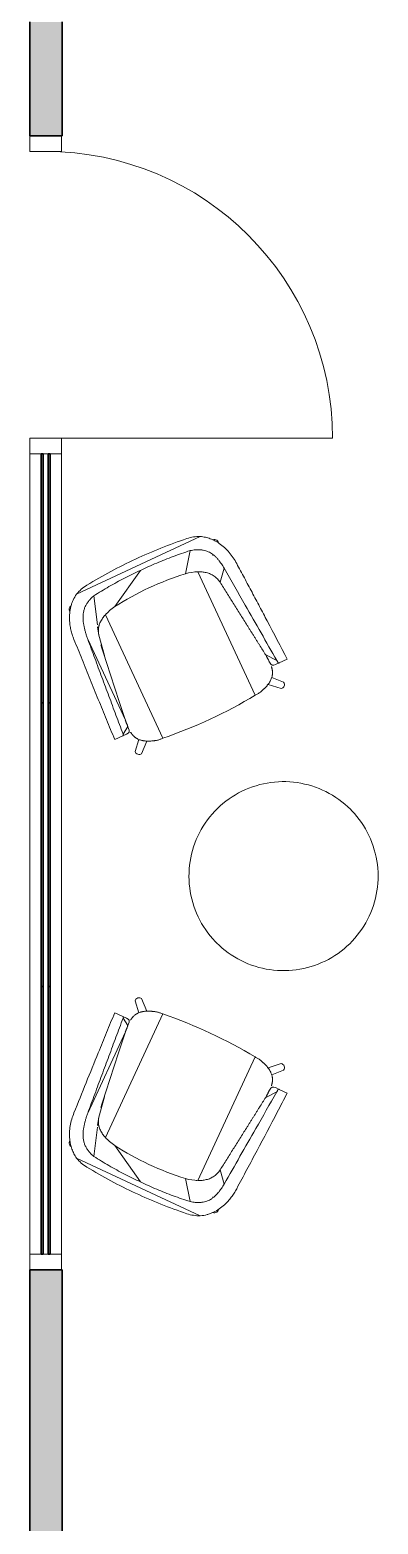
# Model space of a CAD drawing. Header units: millimetres. Extents: x 155927 to 317870, y -36033 to 97293.
# Drawn here: x 226351 to 227455, y 18029 to 22771 of the extents above; entities that cross this region are included whole.
import ezdxf

# ---------------------------------------------------------------- set-up
doc = ezdxf.new("R2010")
doc.units = ezdxf.units.MM
doc.header["$MEASUREMENT"] = 0
for name, color, linetype, lineweight in [('A-DOOR', 4, 'CONTINUOUS', 9), ('A-GLAZ-CURT', 7, 'CONTINUOUS', 9), ('A-GLAZ-CWMG', 7, 'CONTINUOUS', 9), ('A-WALL-PATT', 7, 'CONTINUOUS', 9), ('I-FURN', 8, 'CONTINUOUS', 9), ('I-WALL', 7, 'CONTINUOUS', 9)]:
    doc.layers.add(name, color=color, linetype=linetype, lineweight=lineweight)

msp = doc.modelspace()

# ---------------------------------------------------------------- hatches: boundary and pattern name
at = {"layer": 'A-GLAZ-CURT'}
h = msp.add_hatch(color=256, dxfattribs=at)
h.paths.add_polyline_path([(226414.8, 20635.6), (226414.8, 21425.6), (226408.8, 21425.6), (226408.8, 20635.6)], flags=0)
h.paths.add_polyline_path([(226386.8, 20635.6), (226392.8, 20635.6), (226392.8, 21425.6), (226386.8, 21425.6), (226386.8, 20663.8)], flags=0)
h = msp.add_hatch(color=256, dxfattribs=at)
h.paths.add_polyline_path([(226414.8, 19735.6), (226414.8, 20635.6), (226408.8, 20635.6), (226408.8, 19735.6)], flags=0)
h.paths.add_polyline_path([(226386.8, 19735.6), (226392.8, 19735.6), (226392.8, 20635.6), (226386.8, 20635.6), (226386.8, 19796.1)], flags=0)
h = msp.add_hatch(color=256, dxfattribs=at)
h.paths.add_polyline_path([(226414.8, 18885.6), (226414.8, 19735.6), (226408.8, 19735.6), (226408.8, 18885.6)], flags=0)
h.paths.add_polyline_path([(226386.8, 18885.6), (226392.8, 18885.6), (226392.8, 19735.6), (226386.8, 19735.6), (226386.8, 18928.4)], flags=0)
at = {"layer": 'A-WALL-PATT'}
for points in [[(226452.8, 22435.6), (226452.8, 22796.6), (226350.8, 22796.6), (226350.8, 22435.6)], [(226452.8, 18007.6), (226452.8, 18835.6), (226350.8, 18835.6), (226350.8, 18007.6)]]:
    msp.add_hatch(color=256, dxfattribs=at).paths.add_polyline_path(points, flags=0)

# ---------------------------------------------------------------- linework, layer by layer
at = {"layer": 'A-DOOR', "lineweight": 20}
msp.add_line((226400.8, 21475.6), (227310.8, 21475.6), dxfattribs=at)
at = {"layer": 'A-DOOR'}
msp.add_arc((226400.8, 21475.6), 910, 0, 90, dxfattribs=at)
at = {"layer": 'A-GLAZ-CURT', "lineweight": 30}
for p, q in [((226386.8, 21425.6), (226386.8, 20635.6)), ((226392.8, 21425.6), (226386.8, 21425.6)), ((226392.8, 20635.6), (226392.8, 21425.6)), ((226408.8, 21425.6), (226408.8, 20635.6)), ((226414.8, 21425.6), (226408.8, 21425.6)), ((226414.8, 20635.6), (226414.8, 21425.6)), ((226386.8, 20635.6), (226386.8, 19735.6)), ((226392.8, 20635.6), (226386.8, 20635.6)), ((226386.8, 20635.6), (226392.8, 20635.6)), ((226392.8, 19735.6), (226392.8, 20635.6)), ((226408.8, 20635.6), (226408.8, 19735.6)), ((226414.8, 20635.6), (226408.8, 20635.6)), ((226408.8, 20635.6), (226414.8, 20635.6)), ((226414.8, 19735.6), (226414.8, 20635.6)), ((226386.8, 19735.6), (226386.8, 18885.6)), ((226392.8, 19735.6), (226386.8, 19735.6)), ((226386.8, 19735.6), (226392.8, 19735.6)), ((226392.8, 18885.6), (226392.8, 19735.6)), ((226408.8, 19735.6), (226408.8, 18885.6)), ((226414.8, 19735.6), (226408.8, 19735.6)), ((226408.8, 19735.6), (226414.8, 19735.6)), ((226414.8, 18885.6), (226414.8, 19735.6)), ((226386.8, 18885.6), (226392.8, 18885.6)), ((226408.8, 18885.6), (226414.8, 18885.6))]:
    msp.add_line(p, q, dxfattribs=at)
at = {"layer": 'A-GLAZ-CWMG', "lineweight": 20, "extrusion": (0, 0, -1)}
for p, q in [((226450.8, 22435.6), (226350.8, 22435.6)), ((226350.8, 22435.6), (226350.8, 22385.6)), ((226450.8, 22385.6), (226450.8, 22435.6)), ((226350.8, 22385.6), (226450.8, 22385.6)), ((226450.8, 21475.6), (226350.8, 21475.6)), ((226350.8, 21475.6), (226350.8, 21425.6)), ((226450.8, 21425.6), (226450.8, 21475.6)), ((226350.8, 21425.6), (226450.8, 21425.6))]:
    msp.add_line(p, q, dxfattribs=at)
at = {"layer": 'A-GLAZ-CWMG'}
for p, q in [((226350.8, 21425.6), (226350.8, 20635.6)), ((226450.8, 21425.6), (226450.8, 20635.6)), ((226350.8, 20635.6), (226350.8, 19735.6)), ((226450.8, 20635.6), (226450.8, 19735.6)), ((226350.8, 19735.6), (226350.8, 18885.6)), ((226450.8, 19735.6), (226450.8, 18885.6))]:
    msp.add_line(p, q, dxfattribs=at)
at = {"layer": 'A-GLAZ-CWMG', "lineweight": 20}
for p, q in [((226450.8, 18885.6), (226350.8, 18885.6)), ((226350.8, 18885.6), (226350.8, 18835.6)), ((226450.8, 18835.6), (226450.8, 18885.6)), ((226350.8, 18835.6), (226450.8, 18835.6))]:
    msp.add_line(p, q, dxfattribs=at)
at = {"layer": 'I-FURN'}
for p, q in [((226499, 20980.4), (226891.5, 21163.5)), ((226934.3, 21154.1), (226931.2, 21153.1)), ((226937.5, 21154.2), (226934.3, 21154.1)), ((226940.7, 21153.4), (226937.5, 21154.2)), ((226943.6, 21152), (226940.7, 21153.4)), ((226946, 21149.8), (226943.6, 21152)), ((226844, 21045.4), (226858.9, 21118.7)), ((226929.6, 21105), (226930.7, 21104.6)), ((226947.8, 21147.1), (226946, 21149.8)), ((226948.9, 21144), (226947.8, 21147.1)), ((226701.5, 21056.1), (226620, 20941)), ((226967.4, 21062.9), (226954.4, 21018.1)), ((227065.8, 20659.6), (226883.1, 21051.5)), ((226564.8, 20882.7), (226553.7, 20975.2)), ((226476.1, 20936.8), (226475.4, 20933.6)), ((226475.4, 20933.6), (226475.5, 20930.4)), ((226475.5, 20930.4), (226476.4, 20927.2)), ((226477.6, 20939.7), (226476.1, 20936.8)), ((226476.4, 20927.2), (226477.8, 20924.8)), ((226479.8, 20942.1), (226477.6, 20939.7)), ((226481.4, 20943.3), (226479.8, 20942.1)), ((226590.2, 20915), (226773, 20523)), ((226569.8, 20850.2), (226565.5, 20876.5)), ((226568.2, 20853.7), (226568.4, 20872.9)), ((226568.4, 20872.9), (226570.2, 20881.1)), ((226653.6, 20580.1), (226534.2, 20837.7)), ((226587.1, 20786), (226569.8, 20850.2)), ((227098.9, 20787.7), (227134.4, 20770)), ((227167.2, 20774.3), (227141.8, 20762.5)), ((227129.5, 20756.8), (227141.8, 20762.5)), ((227106.3, 20694.2), (227147.9, 20680.6)), ((227155.4, 20701.2), (227118, 20716.2)), ((227147.9, 20680.6), (227151, 20681.7)), ((227151, 20681.7), (227153.7, 20683.5)), ((227153.7, 20683.5), (227155.9, 20685.9)), ((227157.1, 20698.4), (227155.4, 20701.2)), ((227155.9, 20685.9), (227157.4, 20688.8)), ((227158, 20695.2), (227157.1, 20698.4)), ((227157.4, 20688.8), (227158.1, 20692)), ((227158.1, 20692), (227158, 20695.2)), ((226645.4, 20531), (226657.6, 20536.7)), ((226661.8, 20560), (226646.4, 20536.7)), ((226645.4, 20531), (226620, 20519.2)), ((226696.8, 20519.1), (226684.6, 20481.6)), ((226705.1, 20474.1), (226721.3, 20514.3)), ((226684.6, 20481.6), (226685.6, 20478.5)), ((226685.6, 20478.5), (226687.4, 20475.8)), ((226687.4, 20475.8), (226689.9, 20473.7)), ((226689.9, 20473.7), (226692.8, 20472.2)), ((226692.8, 20472.2), (226695.9, 20471.4)), ((226695.9, 20471.4), (226699.2, 20471.6)), ((226699.2, 20471.6), (226702.3, 20472.5)), ((226702.3, 20472.5), (226705.1, 20474.1)), ((227013.1, 20349.6), (227002.6, 20343.7)), ((227023.7, 20355.1), (227013.1, 20349.6)), ((227034.6, 20360.2), (227023.7, 20355.1)), ((227045.7, 20364.8), (227034.6, 20360.2)), ((227057, 20369), (227045.7, 20364.8)), ((227068.4, 20372.7), (227057, 20369)), ((227079.9, 20375.9), (227068.4, 20372.7)), ((227091.6, 20378.7), (227079.9, 20375.9)), ((227103.4, 20381), (227091.6, 20378.7)), ((227115.2, 20382.9), (227103.4, 20381)), ((227127.1, 20384.2), (227115.2, 20382.9)), ((227139.1, 20385.1), (227127.1, 20384.2)), ((227151.1, 20385.6), (227139.1, 20385.1)), ((227163.1, 20385.5), (227151.1, 20385.6)), ((227175.1, 20384.9), (227163.1, 20385.5)), ((227187, 20383.9), (227175.1, 20384.9)), ((227198.9, 20382.4), (227187, 20383.9)), ((227210.8, 20380.4), (227198.9, 20382.4)), ((227222.5, 20378), (227210.8, 20380.4)), ((227234.2, 20375.1), (227222.5, 20378)), ((227245.7, 20371.7), (227234.2, 20375.1)), ((227257, 20367.9), (227245.7, 20371.7)), ((227268.3, 20363.6), (227257, 20367.9)), ((227279.3, 20358.9), (227268.3, 20363.6)), ((227290.1, 20353.7), (227279.3, 20358.9)), ((227300.7, 20348.1), (227290.1, 20353.7)), ((227311.1, 20342.1), (227300.7, 20348.1)), ((226945.6, 20300), (226937.2, 20291.4)), ((226954.4, 20308.2), (226945.6, 20300)), ((226963.4, 20316.1), (226954.4, 20308.2)), ((226972.8, 20323.6), (226963.4, 20316.1)), ((226982.5, 20330.7), (226972.8, 20323.6)), ((226992.4, 20337.4), (226982.5, 20330.7)), ((227002.6, 20343.7), (226992.4, 20337.4)), ((227321.2, 20335.6), (227311.1, 20342.1)), ((227331.1, 20328.8), (227321.2, 20335.6)), ((227340.7, 20321.6), (227331.1, 20328.8)), ((227350, 20314), (227340.7, 20321.6)), ((227359, 20306), (227350, 20314)), ((227367.6, 20297.7), (227359, 20306)), ((227372.1, 20293.1), (227367.6, 20297.7)), ((226907.2, 20254), (226900.7, 20244)), ((226914.2, 20263.8), (226907.2, 20254)), ((226921.5, 20273.3), (226914.2, 20263.8)), ((226929.2, 20282.5), (226921.5, 20273.3)), ((226937.2, 20291.4), (226929.2, 20282.5)), ((227380.3, 20284.3), (227372.1, 20293.1)), ((227388, 20275.1), (227380.3, 20284.3)), ((227395.4, 20265.7), (227388, 20275.1)), ((227402.4, 20255.9), (227395.4, 20265.7)), ((227409, 20245.9), (227402.4, 20255.9)), ((226883.6, 20212.3), (226878.7, 20201.4)), ((226888.8, 20223.1), (226883.6, 20212.3)), ((226894.6, 20233.7), (226888.8, 20223.1)), ((226900.7, 20244), (226894.6, 20233.7)), ((227415.2, 20235.6), (227409, 20245.9)), ((227421, 20225.1), (227415.2, 20235.6)), ((227426.4, 20214.4), (227421, 20225.1)), ((227431.3, 20203.5), (227426.4, 20214.4)), ((227435.8, 20192.3), (227431.3, 20203.5)), ((226863.8, 20155.8), (226861.2, 20144.1)), ((226866.8, 20167.4), (226863.8, 20155.8)), ((226870.3, 20178.9), (226866.8, 20167.4)), ((226874.3, 20190.2), (226870.3, 20178.9)), ((226878.7, 20201.4), (226874.3, 20190.2)), ((227439.9, 20181), (227435.8, 20192.3)), ((227443.5, 20169.6), (227439.9, 20181)), ((227446.6, 20158), (227443.5, 20169.6)), ((227449.3, 20146.3), (227446.6, 20158)), ((226856.3, 20108.4), (226855.7, 20096.4)), ((226857.5, 20120.4), (226856.3, 20108.4)), ((226859.1, 20132.3), (226857.5, 20120.4)), ((226861.2, 20144.1), (226859.1, 20132.3)), ((227451.5, 20134.5), (227449.3, 20146.3)), ((227453.2, 20122.6), (227451.5, 20134.5)), ((227454.4, 20110.7), (227453.2, 20122.6)), ((227455.2, 20098.7), (227454.4, 20110.7)), ((226855.7, 20096.4), (226855.5, 20084.4)), ((226855.5, 20084.4), (226855.8, 20072.5)), ((226855.8, 20072.5), (226856.5, 20060.5)), ((226856.5, 20060.5), (226857.8, 20048.5)), ((227453.5, 20050.8), (227454.6, 20062.8)), ((227454.6, 20062.8), (227455.3, 20074.7)), ((227455.5, 20086.7), (227455.2, 20098.7)), ((227455.3, 20074.7), (227455.5, 20086.7)), ((226857.8, 20048.5), (226859.5, 20036.7)), ((226859.5, 20036.7), (226861.7, 20024.9)), ((226861.7, 20024.9), (226864.3, 20013.2)), ((226864.3, 20013.2), (226867.5, 20001.6)), ((227444.1, 20003.8), (227447.1, 20015.4)), ((227447.1, 20015.4), (227449.7, 20027.1)), ((227449.7, 20027.1), (227451.8, 20038.9)), ((227451.8, 20038.9), (227453.5, 20050.8)), ((226867.5, 20001.6), (226871.1, 19990.1)), ((226871.1, 19990.1), (226875.1, 19978.8)), ((226875.1, 19978.8), (226879.6, 19967.7)), ((226879.6, 19967.7), (226884.5, 19956.8)), ((227427.4, 19958.8), (227432.2, 19969.8)), ((227432.2, 19969.8), (227436.6, 19981)), ((227436.6, 19981), (227440.6, 19992.3)), ((227440.6, 19992.3), (227444.1, 20003.8)), ((226884.5, 19956.8), (226889.9, 19946)), ((226889.9, 19946), (226895.7, 19935.5)), ((226895.7, 19935.5), (226901.9, 19925.3)), ((226901.9, 19925.3), (226908.5, 19915.3)), ((227403.7, 19917.1), (227410.3, 19927.2)), ((227410.3, 19927.2), (227416.4, 19937.5)), ((227416.4, 19937.5), (227422.1, 19948.1)), ((227422.1, 19948.1), (227427.4, 19958.8)), ((226908.5, 19915.3), (226915.5, 19905.5)), ((226915.5, 19905.5), (226922.9, 19896.1)), ((226922.9, 19896.1), (226930.7, 19886.9)), ((226930.7, 19886.9), (226938.8, 19878.1)), ((226938.8, 19878.1), (226943.3, 19873.5)), ((226943.3, 19873.5), (226952, 19865.1)), ((227356.6, 19863), (227365.3, 19871.2)), ((227365.3, 19871.2), (227373.7, 19879.7)), ((227373.7, 19879.7), (227381.8, 19888.6)), ((227381.8, 19888.6), (227389.5, 19897.8)), ((227389.5, 19897.8), (227396.8, 19907.3)), ((227396.8, 19907.3), (227403.7, 19917.1)), ((226952, 19865.1), (226961, 19857.2)), ((226961, 19857.2), (226970.3, 19849.6)), ((226970.3, 19849.6), (226979.8, 19842.4)), ((226979.8, 19842.4), (226989.7, 19835.5)), ((226989.7, 19835.5), (226999.8, 19829.1)), ((226999.8, 19829.1), (227010.2, 19823.1)), ((227010.2, 19823.1), (227020.8, 19817.5)), ((227297.9, 19821.5), (227308.3, 19827.4)), ((227308.3, 19827.4), (227318.5, 19833.8)), ((227318.5, 19833.8), (227328.5, 19840.5)), ((227328.5, 19840.5), (227338.1, 19847.6)), ((227338.1, 19847.6), (227347.5, 19855.1)), ((227347.5, 19855.1), (227356.6, 19863)), ((227020.8, 19817.5), (227031.7, 19812.3)), ((227031.7, 19812.3), (227042.7, 19807.6)), ((227042.7, 19807.6), (227053.9, 19803.3)), ((227053.9, 19803.3), (227065.3, 19799.5)), ((227065.3, 19799.5), (227076.8, 19796.1)), ((227076.8, 19796.1), (227088.4, 19793.2)), ((227088.4, 19793.2), (227100.2, 19790.7)), ((227100.2, 19790.7), (227112, 19788.8)), ((227112, 19788.8), (227123.9, 19787.3)), ((227123.9, 19787.3), (227135.9, 19786.2)), ((227135.9, 19786.2), (227147.9, 19785.7)), ((227147.9, 19785.7), (227159.9, 19785.6)), ((227159.9, 19785.6), (227171.8, 19786)), ((227171.8, 19786), (227183.8, 19786.9)), ((227183.8, 19786.9), (227195.7, 19788.3)), ((227195.7, 19788.3), (227207.6, 19790.2)), ((227207.6, 19790.2), (227219.4, 19792.5)), ((227219.4, 19792.5), (227231, 19795.3)), ((227231, 19795.3), (227242.6, 19798.5)), ((227242.6, 19798.5), (227254, 19802.2)), ((227254, 19802.2), (227265.2, 19806.4)), ((227265.2, 19806.4), (227276.3, 19811)), ((227276.3, 19811), (227287.2, 19816.1)), ((227287.2, 19816.1), (227297.9, 19821.5)), ((226685.6, 19692.6), (226684.6, 19689.6)), ((226684.6, 19689.6), (226696.8, 19652.1)), ((226687.4, 19695.4), (226685.6, 19692.6)), ((226689.9, 19697.5), (226687.4, 19695.4)), ((226692.8, 19699), (226689.9, 19697.5)), ((226695.9, 19699.7), (226692.8, 19699)), ((226699.2, 19699.6), (226695.9, 19699.7)), ((226702.3, 19698.7), (226699.2, 19699.6)), ((226705.1, 19697), (226702.3, 19698.7)), ((226721.3, 19656.9), (226705.1, 19697)), ((226773, 19648.2), (226590.2, 19256.2)), ((226620, 19652), (226645.4, 19640.2)), ((226657.6, 19634.5), (226645.4, 19640.2)), ((226646.4, 19634.5), (226661.8, 19611.1)), ((226534.2, 19333.5), (226653.6, 19591.1)), ((226883.1, 19119.7), (227065.8, 19511.6)), ((227147.9, 19490.5), (227106.3, 19477)), ((227118, 19455), (227155.4, 19470)), ((227151, 19489.5), (227147.9, 19490.5)), ((227153.7, 19487.7), (227151, 19489.5)), ((227155.9, 19485.3), (227153.7, 19487.7)), ((227155.4, 19470), (227157.1, 19472.8)), ((227157.4, 19482.4), (227155.9, 19485.3)), ((227157.1, 19472.8), (227158, 19475.9)), ((227158.1, 19479.2), (227157.4, 19482.4)), ((227158, 19475.9), (227158.1, 19479.2)), ((227134.4, 19401.1), (227098.9, 19383.4)), ((227141.8, 19408.7), (227129.5, 19414.4)), ((227141.8, 19408.7), (227167.2, 19396.9)), ((226587.1, 19385.2), (226569.8, 19320.9)), ((226569.8, 19320.9), (226565.5, 19294.6)), ((226568.2, 19317.5), (226568.4, 19298.3)), ((226553.7, 19196), (226564.8, 19288.5)), ((226568.4, 19298.3), (226570.2, 19290)), ((226475.5, 19240.8), (226475.4, 19237.6)), ((226475.4, 19237.6), (226476.1, 19234.4)), ((226476.4, 19243.9), (226475.5, 19240.8)), ((226476.1, 19234.4), (226477.6, 19231.5)), ((226477.8, 19246.3), (226476.4, 19243.9)), ((226477.6, 19231.5), (226479.8, 19229.1)), ((226479.8, 19229.1), (226481.4, 19227.9)), ((226620, 19230.2), (226701.5, 19115.1)), ((226891.5, 19007.7), (226499, 19190.7)), ((226858.9, 19052.5), (226844, 19125.7)), ((226954.4, 19153.1), (226967.4, 19108.3)), ((226929.6, 19066.2), (226930.7, 19066.6)), ((226931.2, 19018), (226934.3, 19017.1)), ((226934.3, 19017.1), (226937.5, 19017)), ((226937.5, 19017), (226940.7, 19017.7)), ((226940.7, 19017.7), (226943.6, 19019.2)), ((226943.6, 19019.2), (226946, 19021.4)), ((226946, 19021.4), (226947.8, 19024.1)), ((226947.8, 19024.1), (226948.9, 19027.2))]:
    msp.add_line(p, q, dxfattribs=at)
for centre, radius, start, end in [((227352.7, 19662), 1577.6, 108.6227, 115), ((226888.4, 21040.3), 123.2, 88.5553, 108.6802), ((227352.7, 19662), 1577.6, 115, 121.3773), ((226595.4, 20903.6), 123.2, 121.3198, 141.4447), ((227134.3, 20130.4), 960, 107.6046, 122.3954), ((226903.6, 20672.8), 226.7, 25.2392, 30.4721), ((226238.3, 22052.1), 1619.9, 289.2764, 300.7236), ((226867.2, 20655.8), 226.7, 199.5279, 204.7597), ((226238.3, 18119.1), 1619.9, 59.2764, 70.7236), ((226867.2, 19515.3), 226.7, 155.2403, 160.4721), ((226903.6, 19498.4), 226.7, 329.5279, 334.7608), ((227134.3, 20040.8), 960, 237.6046, 252.3954), ((226595.4, 19267.5), 123.2, 218.5553, 238.6802), ((227352.7, 20509.1), 1577.6, 238.6227, 245), ((227352.7, 20509.1), 1577.6, 245, 251.3773), ((226888.4, 19130.9), 123.2, 251.3198, 271.4447)]:
    msp.add_arc(centre, radius, start, end, dxfattribs=at)
for points, knots in [([(226891.5, 21163.5), (226897, 21163), (226905, 21161.9), (226915.4, 21159.2), (226923.1, 21156.7), (226930.6, 21153.6), (226937.8, 21150.2), (226944.9, 21146.2), (226955.4, 21139.4), (226968.6, 21128.8), (226983.4, 21113.3), (226996.3, 21096.1), (227003.6, 21083.9), (227006.9, 21077.6)], [-1, -1, -1, -1, -0.892857, -0.839286, -0.785714, -0.732143, -0.678571, -0.625, -0.571429, -0.428571, -0.285714, -0.142857, 0, 0, 0, 0]), ([(226967.4, 21062.9), (226964.6, 21067.7), (226960, 21074.7), (226954.4, 21082.5), (226951.1, 21086.8), (226948.5, 21089.9), (226945.8, 21093), (226943, 21096.1), (226940.1, 21099), (226937, 21101.8), (226933.9, 21104.5), (226929.5, 21107.9), (226923.8, 21111.7), (226916.4, 21115.4), (226908.6, 21118.4), (226901.9, 21120), (226896.4, 21120.8), (226892.3, 21121.3), (226888.1, 21121.6), (226882.6, 21121.6), (226872.8, 21121.1), (226864.5, 21119.9), (226858.9, 21118.7)], [-1, -1, -1, -1, -0.875, -0.8125, -0.78125, -0.75, -0.71875, -0.6875, -0.65625, -0.625, -0.59375, -0.5625, -0.5, -0.4375, -0.375, -0.3125, -0.28125, -0.25, -0.21875, -0.1875, -0.125, 0, 0, 0, 0]), ([(227134.4, 20770), (227100.8, 20828.4), (227045, 20925.9), (226989.6, 21023.7), (226967.4, 21062.9)], [-1, -1, -1, -1, -0.4, 0, 0, 0, 0]), ([(227006.9, 21077.6), (227015, 21062.4), (227031.3, 21031.9), (227055.5, 20986.4), (227079.6, 20941), (227117, 20870.3), (227146.1, 20814.7), (227167.2, 20774.3)], [-1, -1, -1, -1, -0.85, -0.7, -0.55, -0.4, 0, 0, 0, 0]), ([(226954.4, 21018.1), (226961.3, 21007), (226975.2, 20984.8), (226996.1, 20951.6), (227013.5, 20923.9), (227027.4, 20901.7), (227036, 20887.9), (227043, 20876.9), (227048.2, 20868.6), (227053.4, 20860.3), (227058.5, 20852.1), (227063.7, 20843.8), (227068.9, 20835.6), (227074, 20827.4), (227080.8, 20816.6), (227089.1, 20803.3), (227095.7, 20792.9), (227098.9, 20787.7)], [0, 0, 0, 0, 0.142857, 0.285714, 0.428571, 0.5, 0.571429, 0.607143, 0.642857, 0.678571, 0.714286, 0.75, 0.785714, 0.821429, 0.857143, 0.928571, 1, 1, 1, 1]), ([(226490.7, 20836.9), (226488.6, 20841.9), (226485, 20851.9), (226481.5, 20864.8), (226479.2, 20875.2), (226477.5, 20885.8), (226476.1, 20900.9), (226476.5, 20920.6), (226479.6, 20938.2), (226483.9, 20951.9), (226489.4, 20965.3), (226494.8, 20974.5), (226499, 20980.4)], [-1, -1, -1, -1, -0.892857, -0.785714, -0.732143, -0.678571, -0.571429, -0.428571, -0.285714, -0.214286, -0.142857, 0, 0, 0, 0]), ([(226553.7, 20975.2), (226550.8, 20972.8), (226545.3, 20968), (226538.2, 20960), (226532.8, 20952.7), (226529, 20946.5), (226526.6, 20941.8), (226524.5, 20936.8), (226522.2, 20930), (226520.6, 20923), (226519.7, 20916), (226519.4, 20910.6), (226519.4, 20906.2), (226519.5, 20902.6), (226519.6, 20899), (226519.9, 20894.6), (226520.6, 20889.3), (226521.5, 20884), (226522.5, 20878.7), (226523.6, 20873.6), (226525.2, 20866.9), (226527.5, 20858.5), (226530.6, 20848.1), (226533, 20841.2), (226534.2, 20837.7)], [-1, -1, -1, -1, -0.928571, -0.857143, -0.785714, -0.75, -0.714286, -0.678571, -0.642857, -0.571429, -0.535714, -0.5, -0.464286, -0.446429, -0.428571, -0.392857, -0.357143, -0.321429, -0.285714, -0.25, -0.214286, -0.142857, -0.071429, 0, 0, 0, 0]), ([(226567, 20861.9), (226567, 20863.3), (226567.3, 20869.3), (226569.3, 20879.6), (226574.3, 20892.4), (226581.3, 20904.1), (226587.1, 20911.5), (226590.2, 20915)], [0.282845, 0.282845, 0.282845, 0.282845, 0.3333333, 0.5, 0.6666667, 0.8333333, 1, 1, 1, 1]), ([(226653.6, 20580.1), (226650.9, 20588.3), (226646.9, 20600.8), (226641.5, 20617.6), (226637.4, 20630.3), (226633.2, 20643.1), (226629, 20656.1), (226624.8, 20669.1), (226620.6, 20682.2), (226616.4, 20695.2), (226612.2, 20708.2), (226608, 20721.3), (226603.8, 20734.3), (226599.6, 20747.4), (226593.9, 20764.8), (226586.9, 20786.6), (226580.5, 20806.5), (226576.8, 20817.7), (226576, 20820.2)], [0, 0, 0, 0, 0.1, 0.15, 0.2, 0.25, 0.3, 0.35, 0.4, 0.45, 0.5, 0.55, 0.6, 0.65, 0.7, 0.8, 0.9, 0.9286857, 0.9286857, 0.9286857, 0.9286857]), ([(227098.9, 20787.7), (227099.7, 20786.1), (227101, 20783.7), (227102.6, 20780.6), (227103.8, 20778.3), (227105, 20776), (227106.2, 20773.8), (227107.4, 20771.6), (227108.2, 20770.2), (227108.6, 20769.4)], [0, 0, 0, 0, 0.1666667, 0.25, 0.3333333, 0.4166667, 0.5, 0.5833333, 0.6666667, 0.6666667, 0.6666667, 0.6666667]), ([(227116.8, 20751.3), (227116.9, 20751), (227117.2, 20750.2), (227117.7, 20748.8), (227118.2, 20747.1), (227118.6, 20745.4), (227119, 20744), (227119.2, 20742.9), (227119.5, 20741.8), (227119.8, 20740.3), (227120.2, 20737.6), (227120.5, 20733.6), (227120.5, 20729.8), (227120.3, 20727.1), (227120.2, 20725.5), (227120, 20724.3), (227119.8, 20723.1), (227119.5, 20721.5), (227118.9, 20718.6), (227117.7, 20714.5), (227116, 20710.3), (227114.6, 20707.4), (227113.7, 20705.7), (227113.1, 20704.5), (227112.4, 20703.2), (227111.4, 20701.6), (227110.2, 20699.6), (227108.6, 20697.2), (227106.9, 20694.9), (227105, 20692.4), (227102.4, 20689.2), (227099, 20685.3), (227095.9, 20682.1), (227093.4, 20679.6), (227091.4, 20677.7), (227089.2, 20675.6), (227086.2, 20672.9), (227083.7, 20670.7), (227082, 20669.3)], [0.1, 0.1, 0.1, 0.1, 0.1125, 0.125, 0.15, 0.175, 0.1875, 0.2, 0.2125, 0.225, 0.25, 0.3, 0.35, 0.375, 0.3875, 0.4, 0.4125, 0.425, 0.45, 0.5, 0.55, 0.575, 0.5875, 0.6, 0.6125, 0.625, 0.65, 0.675, 0.7, 0.725, 0.75, 0.8, 0.85, 0.875, 0.9, 0.925, 0.95, 1, 1, 1, 1]), ([(227141.8, 20762.5), (227141.6, 20762.3), (227141.1, 20762.1), (227140.5, 20761.9), (227139.9, 20761.9), (227139.5, 20762), (227139.2, 20762.1), (227139, 20762.2), (227138.7, 20762.4), (227138.5, 20762.6), (227138.3, 20762.8), (227138.2, 20762.9), (227138.1, 20763.1), (227137.9, 20763.3), (227137.7, 20763.6), (227137.4, 20764), (227137.1, 20764.6), (227136.9, 20765.1), (227136.8, 20765.4)], [-1, -1, -1, -1, -0.9, -0.8, -0.7, -0.65, -0.6, -0.55, -0.5, -0.425, -0.4, -0.375, -0.35, -0.3, -0.25, -0.2, -0.1, 0, 0, 0, 0]), ([(226646.4, 20536.7), (226646.5, 20536.5), (226646.7, 20535.9), (226647, 20535.3), (226647.1, 20534.9), (226647.2, 20534.5), (226647.3, 20534.2), (226647.4, 20534), (226647.4, 20533.8), (226647.4, 20533.5), (226647.4, 20533.3), (226647.4, 20533), (226647.3, 20532.7), (226647.2, 20532.4), (226647, 20532), (226646.6, 20531.6), (226646.1, 20531.3), (226645.6, 20531.1), (226645.4, 20531)], [-1, -1, -1, -1, -0.9, -0.8, -0.75, -0.7, -0.65, -0.6125, -0.5875, -0.55, -0.5, -0.45, -0.4, -0.35, -0.3, -0.2, -0.1, 0, 0, 0, 0]), ([(226661.4, 20560.9), (226661.1, 20561.7), (226660.5, 20563.2), (226659.5, 20565.5), (226658.6, 20567.8), (226657.7, 20570.2), (226656.7, 20572.6), (226655.4, 20575.9), (226654.3, 20578.4), (226653.6, 20580.1)], [0.3333333, 0.3333333, 0.3333333, 0.3333333, 0.4166667, 0.5, 0.5833333, 0.6666667, 0.75, 0.8333333, 1, 1, 1, 1]), ([(226755.2, 20516.9), (226753, 20516.5), (226749.8, 20516), (226745.7, 20515.4), (226742.7, 20515.1), (226740, 20514.8), (226736.5, 20514.5), (226732, 20514.2), (226726.8, 20514.1), (226722.6, 20514.1), (226719.6, 20514.3), (226716.7, 20514.5), (226713.8, 20514.8), (226711.5, 20515.1), (226709.7, 20515.4), (226708.3, 20515.7), (226706.9, 20516), (226705.1, 20516.4), (226701.9, 20517.2), (226697.6, 20518.6), (226693.7, 20520.3), (226691.1, 20521.7), (226689.7, 20522.5), (226688.6, 20523.1), (226687.6, 20523.8), (226686.3, 20524.7), (226684.1, 20526.3), (226681.1, 20528.7), (226678.3, 20531.5), (226676.5, 20533.6), (226675.5, 20534.8), (226674.8, 20535.7), (226674.2, 20536.6), (226673.3, 20537.7), (226672.3, 20539.2), (226671.3, 20540.7), (226670.5, 20542), (226670.1, 20542.6), (226669.9, 20543)], [0, 0, 0, 0, 0.05, 0.075, 0.1, 0.125, 0.15, 0.2, 0.25, 0.275, 0.3, 0.325, 0.35, 0.375, 0.3875, 0.4, 0.4125, 0.425, 0.45, 0.5, 0.55, 0.575, 0.5875, 0.6, 0.6125, 0.625, 0.65, 0.7, 0.75, 0.775, 0.7875, 0.8, 0.8125, 0.825, 0.85, 0.875, 0.8875, 0.9, 0.9, 0.9, 0.9]), ([(226490.7, 19334.3), (226503.5, 19366.2), (226529.2, 19429.9), (226563.5, 19514.7), (226593.9, 19589), (226611.3, 19631.1), (226620, 19652)], [-1, -1, -1, -1, -0.7, -0.4, -0.2, 0, 0, 0, 0]), ([(226645.4, 19640.2), (226645.6, 19640.1), (226646.1, 19639.9), (226646.6, 19639.5), (226647, 19639.1), (226647.2, 19638.8), (226647.3, 19638.5), (226647.4, 19638.2), (226647.4, 19637.9), (226647.4, 19637.6), (226647.4, 19637.3), (226647.3, 19637.2), (226647.3, 19636.9), (226647.2, 19636.7), (226647.1, 19636.3), (226647, 19635.8), (226646.7, 19635.2), (226646.5, 19634.7), (226646.4, 19634.5)], [-1, -1, -1, -1, -0.9, -0.8, -0.7, -0.65, -0.6, -0.55, -0.5, -0.425, -0.4, -0.375, -0.35, -0.3, -0.25, -0.2, -0.1, 0, 0, 0, 0]), ([(226669.9, 19628.2), (226670.1, 19628.6), (226670.5, 19629.2), (226671.3, 19630.5), (226672.3, 19632), (226673.3, 19633.4), (226674.2, 19634.6), (226674.8, 19635.5), (226675.5, 19636.4), (226676.5, 19637.6), (226678.3, 19639.7), (226681.1, 19642.5), (226684.1, 19644.9), (226686.3, 19646.5), (226687.6, 19647.4), (226688.6, 19648), (226689.7, 19648.7), (226691.1, 19649.5), (226693.7, 19650.8), (226697.6, 19652.6), (226701.9, 19654), (226705.1, 19654.8), (226706.9, 19655.2), (226708.3, 19655.5), (226709.7, 19655.7), (226711.5, 19656.1), (226713.8, 19656.4), (226716.7, 19656.7), (226719.6, 19656.9), (226722.6, 19657), (226726.8, 19657.1), (226732, 19657), (226736.5, 19656.7), (226740, 19656.4), (226742.7, 19656.1), (226745.7, 19655.7), (226749.8, 19655.2), (226753, 19654.7), (226755.2, 19654.3)], [0.1, 0.1, 0.1, 0.1, 0.1125, 0.125, 0.15, 0.175, 0.1875, 0.2, 0.2125, 0.225, 0.25, 0.3, 0.35, 0.375, 0.3875, 0.4, 0.4125, 0.425, 0.45, 0.5, 0.55, 0.575, 0.5875, 0.6, 0.6125, 0.625, 0.65, 0.675, 0.7, 0.725, 0.75, 0.8, 0.85, 0.875, 0.9, 0.925, 0.95, 1, 1, 1, 1]), ([(226576, 19350.9), (226576.8, 19353.4), (226580.5, 19364.7), (226586.9, 19384.6), (226593.9, 19406.4), (226599.6, 19423.8), (226603.8, 19436.9), (226608, 19449.9), (226612.2, 19463), (226616.4, 19476), (226620.6, 19489), (226624.8, 19502), (226629, 19515.1), (226633.2, 19528), (226637.4, 19540.9), (226641.5, 19553.6), (226646.9, 19570.4), (226650.9, 19582.9), (226653.6, 19591.1)], [0.0713143, 0.0713143, 0.0713143, 0.0713143, 0.1, 0.2, 0.3, 0.35, 0.4, 0.45, 0.5, 0.55, 0.6, 0.65, 0.7, 0.75, 0.8, 0.85, 0.9, 1, 1, 1, 1]), ([(226653.6, 19591.1), (226654.3, 19592.8), (226655.4, 19595.3), (226656.7, 19598.5), (226657.7, 19601), (226658.6, 19603.3), (226659.5, 19605.7), (226660.5, 19608), (226661.1, 19609.5), (226661.4, 19610.3)], [0, 0, 0, 0, 0.1666667, 0.25, 0.3333333, 0.4166667, 0.5, 0.5833333, 0.6666667, 0.6666667, 0.6666667, 0.6666667]), ([(227082, 19501.9), (227083.7, 19500.5), (227086.2, 19498.3), (227089.2, 19495.6), (227091.4, 19493.5), (227093.4, 19491.6), (227095.9, 19489.1), (227099, 19485.9), (227102.4, 19482), (227105, 19478.7), (227106.9, 19476.3), (227108.6, 19474), (227110.2, 19471.6), (227111.4, 19469.6), (227112.4, 19467.9), (227113.1, 19466.7), (227113.7, 19465.5), (227114.6, 19463.8), (227116, 19460.9), (227117.7, 19456.7), (227118.9, 19452.6), (227119.5, 19449.7), (227119.8, 19448.1), (227120, 19446.9), (227120.2, 19445.7), (227120.3, 19444.1), (227120.5, 19441.4), (227120.5, 19437.6), (227120.2, 19433.6), (227119.8, 19430.9), (227119.5, 19429.4), (227119.2, 19428.3), (227119, 19427.2), (227118.6, 19425.8), (227118.2, 19424.1), (227117.7, 19422.3), (227117.2, 19420.9), (227116.9, 19420.2), (227116.8, 19419.8)], [0, 0, 0, 0, 0.05, 0.075, 0.1, 0.125, 0.15, 0.2, 0.25, 0.275, 0.3, 0.325, 0.35, 0.375, 0.3875, 0.4, 0.4125, 0.425, 0.45, 0.5, 0.55, 0.575, 0.5875, 0.6, 0.6125, 0.625, 0.65, 0.7, 0.75, 0.775, 0.7875, 0.8, 0.8125, 0.825, 0.85, 0.875, 0.8875, 0.9, 0.9, 0.9, 0.9]), ([(226967.4, 19108.3), (227000.6, 19167.1), (227056.1, 19264.8), (227112, 19362.2), (227134.4, 19401.1)], [-1, -1, -1, -1, -0.4, 0, 0, 0, 0]), ([(227167.2, 19396.9), (227156.6, 19376.7), (227125, 19316), (227082.3, 19235.1), (227039.4, 19154.5), (227017.7, 19113.9), (227006.9, 19093.6)], [-1, -1, -1, -1, -0.8, -0.4, -0.2, 0, 0, 0, 0]), ([(227108.6, 19401.8), (227108.2, 19401), (227107.4, 19399.6), (227106.2, 19397.4), (227105, 19395.2), (227103.8, 19392.9), (227102.6, 19390.6), (227101, 19387.5), (227099.7, 19385.1), (227098.9, 19383.4)], [0.3333333, 0.3333333, 0.3333333, 0.3333333, 0.4166667, 0.5, 0.5833333, 0.6666667, 0.75, 0.8333333, 1, 1, 1, 1]), ([(227136.8, 19405.8), (227136.9, 19406.1), (227137.1, 19406.6), (227137.4, 19407.1), (227137.7, 19407.6), (227137.9, 19407.9), (227138.1, 19408.1), (227138.2, 19408.3), (227138.4, 19408.5), (227138.5, 19408.6), (227138.7, 19408.8), (227139, 19409), (227139.2, 19409.1), (227139.5, 19409.2), (227139.9, 19409.3), (227140.5, 19409.2), (227141.1, 19409.1), (227141.6, 19408.8), (227141.8, 19408.7)], [-1, -1, -1, -1, -0.9, -0.8, -0.75, -0.7, -0.65, -0.6125, -0.5875, -0.55, -0.5, -0.45, -0.4, -0.35, -0.3, -0.2, -0.1, 0, 0, 0, 0]), ([(227098.9, 19383.4), (227095.7, 19378.3), (227089.1, 19367.8), (227080.8, 19354.6), (227074, 19343.8), (227068.9, 19335.6), (227063.7, 19327.3), (227058.5, 19319.1), (227053.4, 19310.9), (227048.2, 19302.6), (227043, 19294.3), (227036, 19283.3), (227027.4, 19269.4), (227013.5, 19247.3), (226996.1, 19219.6), (226975.2, 19186.3), (226961.3, 19164.2), (226954.4, 19153.1)], [0, 0, 0, 0, 0.071429, 0.142857, 0.178571, 0.214286, 0.25, 0.285714, 0.321429, 0.357143, 0.392857, 0.428571, 0.5, 0.571429, 0.714286, 0.857143, 1, 1, 1, 1]), ([(226499, 19190.7), (226495.9, 19195.2), (226491.6, 19202.1), (226486.9, 19211.7), (226484, 19219.3), (226481.5, 19227), (226479.5, 19234.7), (226478, 19242.7), (226476.4, 19255.1), (226476, 19272.1), (226478.4, 19293.4), (226483.3, 19314.2), (226488, 19327.7), (226490.7, 19334.3)], [-1, -1, -1, -1, -0.892857, -0.839286, -0.785714, -0.732143, -0.678571, -0.625, -0.571429, -0.428571, -0.285714, -0.142857, 0, 0, 0, 0]), ([(226534.2, 19333.5), (226533, 19330), (226530.6, 19323), (226527.5, 19312.7), (226525.2, 19304.3), (226523.6, 19297.6), (226522.5, 19292.4), (226521.5, 19287.2), (226520.6, 19281.9), (226519.9, 19276.6), (226519.6, 19272.1), (226519.5, 19268.6), (226519.4, 19265), (226519.4, 19260.5), (226519.7, 19255.2), (226520.4, 19249.9), (226521.4, 19244.7), (226522.8, 19239.5), (226524.5, 19234.4), (226526.6, 19229.4), (226529, 19224.7), (226532.8, 19218.5), (226538.2, 19211.2), (226545.3, 19203.2), (226550.8, 19198.3), (226553.7, 19196)], [-1, -1, -1, -1, -0.928571, -0.857143, -0.785714, -0.75, -0.714286, -0.678571, -0.642857, -0.607143, -0.571429, -0.553571, -0.535714, -0.5, -0.464286, -0.428571, -0.392857, -0.357143, -0.321429, -0.285714, -0.25, -0.214286, -0.142857, -0.071429, 0, 0, 0, 0]), ([(226590.2, 19256.2), (226587.1, 19259.7), (226581.3, 19267), (226574.3, 19278.8), (226569.3, 19291.5), (226567.3, 19301.9), (226567, 19307.9), (226567, 19309.2)], [0, 0, 0, 0, 0.1666667, 0.3333333, 0.5, 0.6666667, 0.717155, 0.717155, 0.717155, 0.717155]), ([(226858.9, 19052.5), (226864.5, 19051.3), (226872.8, 19050.1), (226882.6, 19049.6), (226888.1, 19049.6), (226892.3, 19049.9), (226896.4, 19050.3), (226901.9, 19051.2), (226908.6, 19052.8), (226916.4, 19055.8), (226922.6, 19058.9), (226927.2, 19061.8), (226930.6, 19064.2), (226933.9, 19066.7), (226937, 19069.4), (226940.1, 19072.2), (226943.9, 19076.1), (226947.6, 19080.2), (226951.1, 19084.4), (226954.4, 19088.7), (226960, 19096.5), (226964.6, 19103.5), (226967.4, 19108.3)], [-1, -1, -1, -1, -0.875, -0.8125, -0.78125, -0.75, -0.71875, -0.6875, -0.625, -0.5625, -0.5, -0.46875, -0.4375, -0.40625, -0.375, -0.34375, -0.3125, -0.25, -0.21875, -0.1875, -0.125, 0, 0, 0, 0]), ([(227006.9, 19093.6), (227004.4, 19088.8), (226999, 19079.6), (226991.5, 19068.6), (226984.9, 19060.2), (226977.9, 19052.1), (226967.3, 19041.2), (226951.9, 19029), (226936.4, 19020), (226923.1, 19014.4), (226909.4, 19010), (226898.8, 19008.3), (226891.5, 19007.7)], [-1, -1, -1, -1, -0.892857, -0.785714, -0.732143, -0.678571, -0.571429, -0.428571, -0.285714, -0.214286, -0.142857, 0, 0, 0, 0])]:
    msp.add_open_spline(points, degree=3, knots=knots, dxfattribs=at)
for points in [[(226858.9, 21118.7), (226840.9, 21112.8), (226805.4, 21100.4), (226752.9, 21079.5), (226718.5, 21064.2), (226701.5, 21056.1)], [(226701.5, 21056.1), (226684.4, 21048.2), (226650.8, 21031.7), (226601.4, 21004.8), (226569.4, 20985.3), (226553.7, 20975.2)], [(226883.1, 21051.5), (226871.2, 21051.2), (226858.1, 21049.1), (226844, 21045.4)], [(226880.2, 21051.4), (226879.5, 21051.4), (226878.8, 21051.3), (226878.1, 21051.3)], [(226883.1, 21051.5), (226887.8, 21051.7), (226897.1, 21051.4), (226910.6, 21049.2), (226923.6, 21044.9), (226935.6, 21038.1), (226946, 21029.1), (226951.8, 21022), (226954.4, 21018.1)], [(226620, 20941), (226608.1, 20932.5), (226598.2, 20923.9), (226590.2, 20915)], [(226593.6, 20918.6), (226593.1, 20918.1), (226592.7, 20917.6), (226592.2, 20917.1)], [(226620, 20519.2), (226611.3, 20540.1), (226593.9, 20582.2), (226567.9, 20645.9), (226542.1, 20709.5), (226516.3, 20773.2), (226499.2, 20815.6), (226490.7, 20836.9)], [(226534.2, 20837.7), (226541.7, 20817.5), (226556.7, 20777.1), (226579.1, 20716.9), (226601.5, 20656.7), (226623.9, 20596.6), (226638.9, 20556.7), (226646.4, 20536.7)], [(227129.5, 20756.8), (227122.9, 20753.7), (227117.2, 20751), (227109.1, 20768.3)], [(227136.8, 20765.4), (227136.4, 20766.2), (227135.7, 20767.8), (227134.8, 20769.3), (227134.4, 20770)], [(227082, 20669.3), (227079.3, 20667.7), (227073.9, 20664.4), (227068.5, 20661.2), (227065.8, 20659.6)], [(226661.9, 20559.8), (226669.9, 20542.4), (226664.3, 20539.8), (226657.6, 20536.7)], [(226773, 20523), (226770, 20522), (226764.1, 20519.9), (226758.2, 20517.9), (226755.2, 20516.9)], [(226646.4, 19634.5), (226638.9, 19614.5), (226623.9, 19574.5), (226601.5, 19514.5), (226579.1, 19454.2), (226556.7, 19394), (226541.7, 19353.7), (226534.2, 19333.5)], [(226657.6, 19634.5), (226664.3, 19631.4), (226669.9, 19628.8), (226661.9, 19611.4)], [(226755.2, 19654.3), (226758.2, 19653.3), (226764.1, 19651.3), (226770, 19649.2), (226773, 19648.2)], [(227065.8, 19511.6), (227068.5, 19510), (227073.9, 19506.8), (227079.3, 19503.5), (227082, 19501.9)], [(227109.1, 19402.8), (227117.2, 19420.2), (227122.9, 19417.5), (227129.5, 19414.4)], [(227134.4, 19401.1), (227134.8, 19401.9), (227135.7, 19403.4), (227136.4, 19405), (227136.8, 19405.8)], [(226590.2, 19256.2), (226598.2, 19247.3), (226608.1, 19238.6), (226620, 19230.2)], [(226592.2, 19254.1), (226592.7, 19253.6), (226593.2, 19253), (226593.7, 19252.5)], [(226553.7, 19196), (226569.4, 19185.9), (226601.4, 19166.4), (226650.8, 19139.5), (226684.4, 19122.9), (226701.5, 19115.1)], [(226701.5, 19115.1), (226718.5, 19107), (226752.9, 19091.6), (226805.4, 19070.7), (226840.9, 19058.3), (226858.9, 19052.5)], [(226844, 19125.7), (226858.1, 19122), (226871.2, 19120), (226883.1, 19119.7)], [(226878.1, 19119.9), (226878.8, 19119.9), (226879.5, 19119.8), (226880.2, 19119.8)], [(226954.4, 19153.1), (226951.8, 19149.2), (226946, 19142.1), (226935.6, 19133.1), (226923.6, 19126.3), (226910.6, 19122), (226897.1, 19119.8), (226887.8, 19119.5), (226883.1, 19119.7)]]:
    msp.add_open_spline(points, degree=3, dxfattribs=at)
at = {"layer": 'I-WALL', "lineweight": 30}
for p, q in [((226350.8, 22796.6), (226350.8, 22435.6)), ((226452.8, 22435.6), (226452.8, 22796.6)), ((226350.8, 22435.6), (226452.8, 22435.6)), ((226350.8, 18835.6), (226350.8, 18007.6)), ((226452.8, 18835.6), (226350.8, 18835.6)), ((226452.8, 18007.6), (226452.8, 18835.6))]:
    msp.add_line(p, q, dxfattribs=at)

doc.saveas('drawing.dxf')
